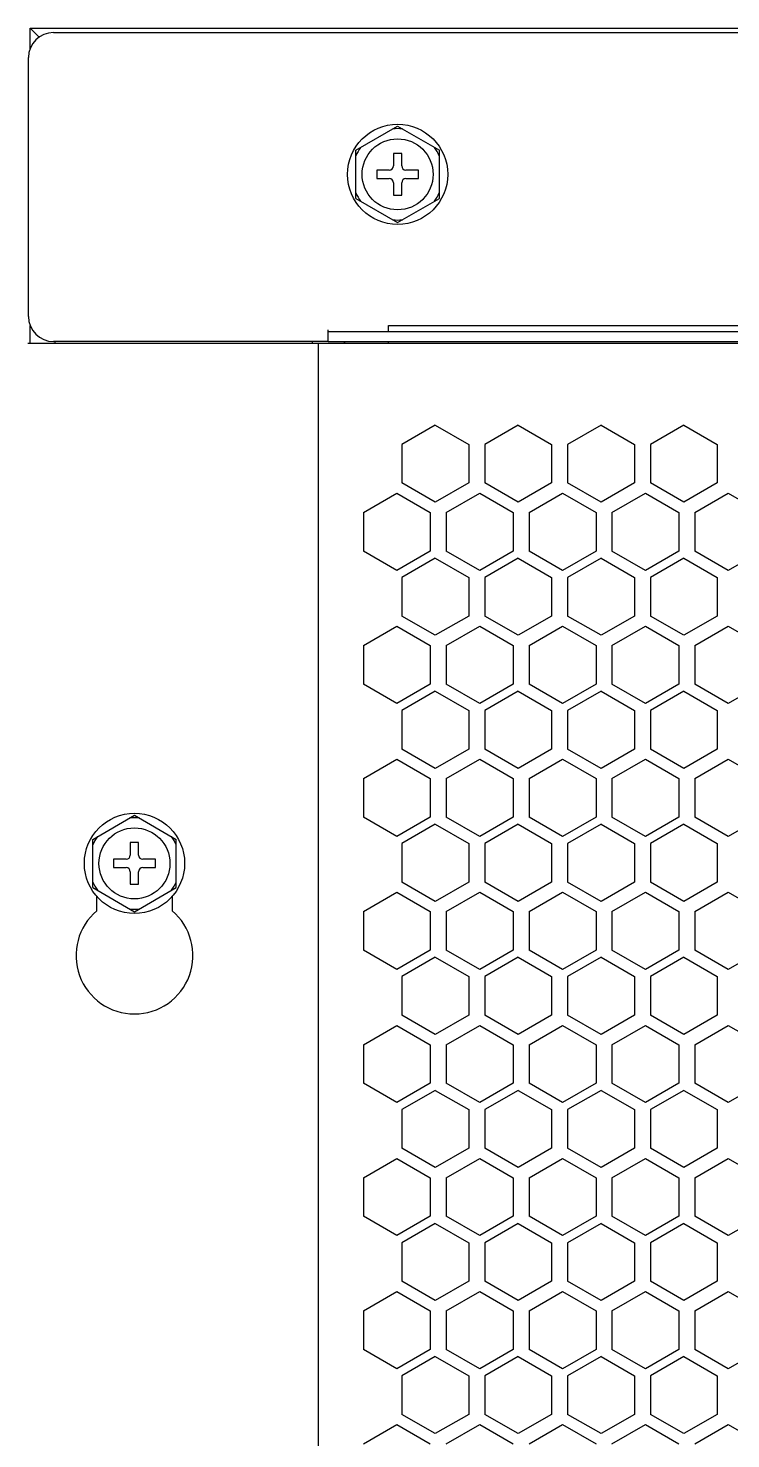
# Model space of a CAD drawing. Extents: x 61367 to 140945, y -1257 to 25588.
# Drawn here: x 91547.7 to 91631.8, y 15971.6 to 16140.4 of the extents above; entities that cross this region are included whole.
import ezdxf

# ---------------------------------------------------------------- set-up
doc = ezdxf.new("R2010")
doc.units = 0
doc.header["$MEASUREMENT"] = 0
doc.layers.get('0').update_dxf_attribs({"linetype": 'CONTINUOUS'})
for name, color, linetype in [('2401-00437-S-M6-16HWM_0', 7, 'CONTINUOUS'), ('4209-0510_0', 7, 'CONTINUOUS'), ('4215-0412-2-1_0', 7, 'CONTINUOUS'), ('YT-50-01_AF0_1_B_0', 7, 'CONTINUOUS'), ('YT-50-01_AF0_2_B_0', 7, 'CONTINUOUS')]:
    doc.layers.add(name, color=color, linetype=linetype)

# ---------------------------------------------------------------- blocks, each defined once
blk = doc.blocks.new('RYHTHYT')
at = {"layer": '2401-00437-S-M6-16HWM_0', "color": 7, "linetype": 'Continuous'}
for p, q in [((-33332.49, -67567.78), (-33327.49, -67564.89)), ((-33327.49, -67564.89), (-33322.49, -67567.78)), ((-33332.49, -67573.55), (-33332.49, -67567.78)), ((-33327.99, -67568.16), (-33327.99, -67569.66)), ((-33326.99, -67568.16), (-33327.99, -67568.16)), ((-33326.99, -67569.66), (-33326.99, -67568.16)), ((-33322.49, -67573.55), (-33322.49, -67567.78)), ((-33329.99, -67570.16), (-33329.99, -67571.16)), ((-33328.49, -67570.16), (-33329.99, -67570.16)), ((-33324.99, -67570.16), (-33326.49, -67570.16)), ((-33324.99, -67571.16), (-33324.99, -67570.16)), ((-33329.99, -67571.16), (-33328.49, -67571.16)), ((-33327.99, -67571.66), (-33327.99, -67573.16)), ((-33326.99, -67573.16), (-33326.99, -67571.66)), ((-33326.49, -67571.16), (-33324.99, -67571.16)), ((-33332.49, -67573.55), (-33327.49, -67576.44)), ((-33327.99, -67573.16), (-33326.99, -67573.16)), ((-33327.49, -67576.44), (-33322.49, -67573.55)), ((-33363.99, -67650.28), (-33358.99, -67647.39)), ((-33358.99, -67647.39), (-33353.99, -67650.28)), ((-33363.99, -67656.05), (-33363.99, -67650.28)), ((-33359.49, -67650.66), (-33359.49, -67652.16)), ((-33358.49, -67650.66), (-33359.49, -67650.66)), ((-33358.49, -67652.16), (-33358.49, -67650.66)), ((-33353.99, -67656.05), (-33353.99, -67650.28)), ((-33361.49, -67652.66), (-33361.49, -67653.66)), ((-33359.99, -67652.66), (-33361.49, -67652.66)), ((-33356.49, -67652.66), (-33357.99, -67652.66)), ((-33356.49, -67653.66), (-33356.49, -67652.66)), ((-33361.49, -67653.66), (-33359.99, -67653.66)), ((-33359.49, -67654.16), (-33359.49, -67655.66)), ((-33358.49, -67655.66), (-33358.49, -67654.16)), ((-33357.99, -67653.66), (-33356.49, -67653.66)), ((-33363.99, -67656.05), (-33358.99, -67658.94)), ((-33359.49, -67655.66), (-33358.49, -67655.66)), ((-33358.99, -67658.94), (-33353.99, -67656.05))]:
    blk.add_line(p, q, dxfattribs=at)
for centre, radius in [((-33327.49, -67570.66), 6), ((-33327.49, -67570.66), 4.25), ((-33358.99, -67653.16), 6), ((-33358.99, -67653.16), 4.25)]:
    blk.add_circle(centre, radius, dxfattribs=at)
for centre, radius, start, end in [((-33327.49, -67570.66), 5.47, 84.0076, 95.9924), ((-33327.49, -67570.66), 5.47, 144.0076, 155.9924), ((-33327.49, -67570.66), 5.47, 24.0076, 35.9924), ((-33328.49, -67569.66), 0.5, 270, 0), ((-33326.49, -67569.66), 0.5, 180, 270), ((-33328.49, -67571.66), 0.5, 0, 90), ((-33326.49, -67571.66), 0.5, 90, 180), ((-33327.49, -67570.66), 5.47, 204.0076, 215.9924), ((-33327.49, -67570.66), 5.47, 324.0076, 335.9924), ((-33327.49, -67570.66), 5.47, 264.0076, 275.9924), ((-33358.99, -67653.16), 5.47, 84.0076, 95.9924), ((-33358.99, -67653.16), 5.47, 144.0076, 155.9924), ((-33358.99, -67653.16), 5.47, 24.0076, 35.9924), ((-33359.99, -67652.16), 0.5, 270, 0), ((-33357.99, -67652.16), 0.5, 180, 270), ((-33359.99, -67654.16), 0.5, 0, 90), ((-33357.99, -67654.16), 0.5, 90, 180), ((-33358.99, -67653.16), 5.47, 204.0076, 215.9924), ((-33358.99, -67653.16), 5.47, 324.0076, 335.9924), ((-33358.99, -67653.16), 5.47, 264.0076, 275.9924)]:
    blk.add_arc(centre, radius, start, end, dxfattribs=at)
at = {"layer": '4209-0510_0', "color": 7, "linetype": 'Continuous'}
for p, q in [((-33328.58, -67589.48), (-33328.58, -67588.74)), ((-33328.58, -67588.74), (-32722.58, -67588.74)), ((-33328.58, -67590.88), (-33328.58, -67590.68))]:
    blk.add_line(p, q, dxfattribs=at)
at = {"layer": '4215-0412-2-1_0', "color": 7, "linetype": 'Continuous'}
for p, q in [((-33368.69, -67553.68), (-32682.63, -67553.68)), ((-33371.69, -67587.68), (-33371.69, -67556.68)), ((-33335.79, -67590.68), (-33368.69, -67590.68)), ((-33335.79, -67590.68), (-33335.79, -67589.28)), ((-33335.79, -67589.48), (-32715.53, -67589.48)), ((-33335.79, -67590.68), (-33205.79, -67590.68)), ((-33371.74, -67590.88), (-33205.21, -67590.88)), ((-33336.94, -67887.48), (-33336.94, -67590.88)), ((-33322.97, -67600.68), (-33326.98, -67602.99)), ((-33322.97, -67600.68), (-33318.97, -67602.99)), ((-33313.05, -67600.68), (-33317.06, -67602.99)), ((-33313.05, -67600.68), (-33309.05, -67602.99)), ((-33303.13, -67600.68), (-33307.14, -67602.99)), ((-33303.13, -67600.68), (-33299.13, -67602.99)), ((-33293.21, -67600.68), (-33297.22, -67602.99)), ((-33293.21, -67600.68), (-33289.21, -67602.99)), ((-33326.98, -67602.99), (-33326.98, -67607.61)), ((-33318.97, -67602.99), (-33318.97, -67607.61)), ((-33317.06, -67602.99), (-33317.06, -67607.61)), ((-33309.05, -67602.99), (-33309.05, -67607.61)), ((-33307.14, -67602.99), (-33307.14, -67607.61)), ((-33299.13, -67602.99), (-33299.13, -67607.61)), ((-33297.22, -67602.99), (-33297.22, -67607.61)), ((-33289.21, -67602.99), (-33289.21, -67607.61)), ((-33322.97, -67609.92), (-33326.98, -67607.61)), ((-33318.97, -67607.61), (-33322.97, -67609.92)), ((-33313.05, -67609.92), (-33317.06, -67607.61)), ((-33309.05, -67607.61), (-33313.05, -67609.92)), ((-33303.13, -67609.92), (-33307.14, -67607.61)), ((-33299.13, -67607.61), (-33303.13, -67609.92)), ((-33293.21, -67609.92), (-33297.22, -67607.61)), ((-33289.21, -67607.61), (-33293.21, -67609.92)), ((-33331.58, -67611.14), (-33327.57, -67608.83)), ((-33327.57, -67608.83), (-33323.57, -67611.14)), ((-33321.66, -67611.14), (-33317.65, -67608.83)), ((-33317.65, -67608.83), (-33313.65, -67611.14)), ((-33311.74, -67611.14), (-33307.73, -67608.83)), ((-33307.73, -67608.83), (-33303.73, -67611.14)), ((-33301.82, -67611.14), (-33297.81, -67608.83)), ((-33297.81, -67608.83), (-33293.81, -67611.14)), ((-33291.9, -67611.14), (-33287.89, -67608.83)), ((-33287.89, -67608.83), (-33283.89, -67611.14)), ((-33331.58, -67611.14), (-33331.58, -67615.76)), ((-33323.57, -67611.14), (-33323.57, -67615.76)), ((-33321.66, -67611.14), (-33321.66, -67615.76)), ((-33313.65, -67611.14), (-33313.65, -67615.76)), ((-33311.74, -67611.14), (-33311.74, -67615.76)), ((-33303.73, -67611.14), (-33303.73, -67615.76)), ((-33301.82, -67611.14), (-33301.82, -67615.76)), ((-33293.81, -67611.14), (-33293.81, -67615.76)), ((-33291.9, -67611.14), (-33291.9, -67615.76)), ((-33327.57, -67618.07), (-33331.58, -67615.76)), ((-33323.57, -67615.76), (-33327.57, -67618.07)), ((-33317.65, -67618.07), (-33321.66, -67615.76)), ((-33313.65, -67615.76), (-33317.65, -67618.07)), ((-33307.73, -67618.07), (-33311.74, -67615.76)), ((-33303.73, -67615.76), (-33307.73, -67618.07)), ((-33297.81, -67618.07), (-33301.82, -67615.76)), ((-33293.81, -67615.76), (-33297.81, -67618.07)), ((-33287.89, -67618.07), (-33291.9, -67615.76)), ((-33283.89, -67615.76), (-33287.89, -67618.07)), ((-33322.97, -67616.61), (-33326.98, -67618.92)), ((-33322.97, -67616.61), (-33318.97, -67618.92)), ((-33313.05, -67616.61), (-33317.06, -67618.92)), ((-33313.05, -67616.61), (-33309.05, -67618.92)), ((-33303.13, -67616.61), (-33307.14, -67618.92)), ((-33303.13, -67616.61), (-33299.13, -67618.92)), ((-33293.21, -67616.61), (-33297.22, -67618.92)), ((-33293.21, -67616.61), (-33289.21, -67618.92)), ((-33326.98, -67618.92), (-33326.98, -67623.54)), ((-33318.97, -67618.92), (-33318.97, -67623.54)), ((-33317.06, -67618.92), (-33317.06, -67623.54)), ((-33309.05, -67618.92), (-33309.05, -67623.54)), ((-33307.14, -67618.92), (-33307.14, -67623.54)), ((-33299.13, -67618.92), (-33299.13, -67623.54)), ((-33297.22, -67618.92), (-33297.22, -67623.54)), ((-33289.21, -67618.92), (-33289.21, -67623.54)), ((-33322.97, -67625.85), (-33326.98, -67623.54)), ((-33318.97, -67623.54), (-33322.97, -67625.85)), ((-33313.05, -67625.85), (-33317.06, -67623.54)), ((-33309.05, -67623.54), (-33313.05, -67625.85)), ((-33303.13, -67625.85), (-33307.14, -67623.54)), ((-33299.13, -67623.54), (-33303.13, -67625.85)), ((-33293.21, -67625.85), (-33297.22, -67623.54)), ((-33289.21, -67623.54), (-33293.21, -67625.85)), ((-33331.58, -67627.07), (-33327.57, -67624.76)), ((-33327.57, -67624.76), (-33323.57, -67627.07)), ((-33321.66, -67627.07), (-33317.65, -67624.76)), ((-33317.65, -67624.76), (-33313.65, -67627.07)), ((-33311.74, -67627.07), (-33307.73, -67624.76)), ((-33307.73, -67624.76), (-33303.73, -67627.07)), ((-33301.82, -67627.07), (-33297.81, -67624.76)), ((-33297.81, -67624.76), (-33293.81, -67627.07)), ((-33291.9, -67627.07), (-33287.89, -67624.76)), ((-33287.89, -67624.76), (-33283.89, -67627.07)), ((-33331.58, -67627.07), (-33331.58, -67631.69)), ((-33323.57, -67627.07), (-33323.57, -67631.69)), ((-33321.66, -67627.07), (-33321.66, -67631.69)), ((-33313.65, -67627.07), (-33313.65, -67631.69)), ((-33311.74, -67627.07), (-33311.74, -67631.69)), ((-33303.73, -67627.07), (-33303.73, -67631.69)), ((-33301.82, -67627.07), (-33301.82, -67631.69)), ((-33293.81, -67627.07), (-33293.81, -67631.69)), ((-33291.9, -67627.07), (-33291.9, -67631.69)), ((-33327.57, -67634), (-33331.58, -67631.69)), ((-33323.57, -67631.69), (-33327.57, -67634)), ((-33322.97, -67632.54), (-33326.98, -67634.85)), ((-33322.97, -67632.54), (-33318.97, -67634.85)), ((-33317.65, -67634), (-33321.66, -67631.69)), ((-33313.65, -67631.69), (-33317.65, -67634)), ((-33313.05, -67632.54), (-33317.06, -67634.85)), ((-33313.05, -67632.54), (-33309.05, -67634.85)), ((-33307.73, -67634), (-33311.74, -67631.69)), ((-33303.73, -67631.69), (-33307.73, -67634)), ((-33303.13, -67632.54), (-33307.14, -67634.85)), ((-33303.13, -67632.54), (-33299.13, -67634.85)), ((-33297.81, -67634), (-33301.82, -67631.69)), ((-33293.81, -67631.69), (-33297.81, -67634)), ((-33293.21, -67632.54), (-33297.22, -67634.85)), ((-33293.21, -67632.54), (-33289.21, -67634.85)), ((-33287.89, -67634), (-33291.9, -67631.69)), ((-33283.89, -67631.69), (-33287.89, -67634)), ((-33326.98, -67634.85), (-33326.98, -67639.47)), ((-33318.97, -67634.85), (-33318.97, -67639.47)), ((-33317.06, -67634.85), (-33317.06, -67639.47)), ((-33309.05, -67634.85), (-33309.05, -67639.47)), ((-33307.14, -67634.85), (-33307.14, -67639.47)), ((-33299.13, -67634.85), (-33299.13, -67639.47)), ((-33297.22, -67634.85), (-33297.22, -67639.47)), ((-33289.21, -67634.85), (-33289.21, -67639.47)), ((-33322.97, -67641.78), (-33326.98, -67639.47)), ((-33318.97, -67639.47), (-33322.97, -67641.78)), ((-33313.05, -67641.78), (-33317.06, -67639.47)), ((-33309.05, -67639.47), (-33313.05, -67641.78)), ((-33303.13, -67641.78), (-33307.14, -67639.47)), ((-33299.13, -67639.47), (-33303.13, -67641.78)), ((-33293.21, -67641.78), (-33297.22, -67639.47)), ((-33289.21, -67639.47), (-33293.21, -67641.78)), ((-33331.58, -67643), (-33327.57, -67640.69)), ((-33327.57, -67640.69), (-33323.57, -67643)), ((-33321.66, -67643), (-33317.65, -67640.69)), ((-33317.65, -67640.69), (-33313.65, -67643)), ((-33311.74, -67643), (-33307.73, -67640.69)), ((-33307.73, -67640.69), (-33303.73, -67643)), ((-33301.82, -67643), (-33297.81, -67640.69)), ((-33297.81, -67640.69), (-33293.81, -67643)), ((-33291.9, -67643), (-33287.89, -67640.69)), ((-33287.89, -67640.69), (-33283.89, -67643)), ((-33331.58, -67643), (-33331.58, -67647.62)), ((-33323.57, -67643), (-33323.57, -67647.62)), ((-33321.66, -67643), (-33321.66, -67647.62)), ((-33313.65, -67643), (-33313.65, -67647.62)), ((-33311.74, -67643), (-33311.74, -67647.62)), ((-33303.73, -67643), (-33303.73, -67647.62)), ((-33301.82, -67643), (-33301.82, -67647.62)), ((-33293.81, -67643), (-33293.81, -67647.62)), ((-33291.9, -67643), (-33291.9, -67647.62)), ((-33327.57, -67649.93), (-33331.58, -67647.62)), ((-33323.57, -67647.62), (-33327.57, -67649.93)), ((-33317.65, -67649.93), (-33321.66, -67647.62)), ((-33313.65, -67647.62), (-33317.65, -67649.93)), ((-33307.73, -67649.93), (-33311.74, -67647.62)), ((-33303.73, -67647.62), (-33307.73, -67649.93)), ((-33297.81, -67649.93), (-33301.82, -67647.62)), ((-33293.81, -67647.62), (-33297.81, -67649.93)), ((-33287.89, -67649.93), (-33291.9, -67647.62)), ((-33283.89, -67647.62), (-33287.89, -67649.93)), ((-33322.97, -67648.47), (-33326.98, -67650.78)), ((-33322.97, -67648.47), (-33318.97, -67650.78)), ((-33313.05, -67648.47), (-33317.06, -67650.78)), ((-33313.05, -67648.47), (-33309.05, -67650.78)), ((-33303.13, -67648.47), (-33307.14, -67650.78)), ((-33303.13, -67648.47), (-33299.13, -67650.78)), ((-33293.21, -67648.47), (-33297.22, -67650.78)), ((-33293.21, -67648.47), (-33289.21, -67650.78)), ((-33326.98, -67650.78), (-33326.98, -67655.4)), ((-33318.97, -67650.78), (-33318.97, -67655.4)), ((-33317.06, -67650.78), (-33317.06, -67655.4)), ((-33309.05, -67650.78), (-33309.05, -67655.4)), ((-33307.14, -67650.78), (-33307.14, -67655.4)), ((-33299.13, -67650.78), (-33299.13, -67655.4)), ((-33297.22, -67650.78), (-33297.22, -67655.4)), ((-33289.21, -67650.78), (-33289.21, -67655.4)), ((-33331.58, -67658.93), (-33327.57, -67656.62)), ((-33327.57, -67656.62), (-33323.57, -67658.93)), ((-33322.97, -67657.71), (-33326.98, -67655.4)), ((-33318.97, -67655.4), (-33322.97, -67657.71)), ((-33321.66, -67658.93), (-33317.65, -67656.62)), ((-33317.65, -67656.62), (-33313.65, -67658.93)), ((-33313.05, -67657.71), (-33317.06, -67655.4)), ((-33309.05, -67655.4), (-33313.05, -67657.71)), ((-33311.74, -67658.93), (-33307.73, -67656.62)), ((-33307.73, -67656.62), (-33303.73, -67658.93)), ((-33303.13, -67657.71), (-33307.14, -67655.4)), ((-33299.13, -67655.4), (-33303.13, -67657.71)), ((-33301.82, -67658.93), (-33297.81, -67656.62)), ((-33297.81, -67656.62), (-33293.81, -67658.93)), ((-33293.21, -67657.71), (-33297.22, -67655.4)), ((-33289.21, -67655.4), (-33293.21, -67657.71)), ((-33291.9, -67658.93), (-33287.89, -67656.62)), ((-33287.89, -67656.62), (-33283.89, -67658.93)), ((-33363.49, -67658.82), (-33363.49, -67657.11)), ((-33354.49, -67657.12), (-33354.49, -67658.82)), ((-33331.58, -67658.93), (-33331.58, -67663.55)), ((-33323.57, -67658.93), (-33323.57, -67663.55)), ((-33321.66, -67658.93), (-33321.66, -67663.55)), ((-33313.65, -67658.93), (-33313.65, -67663.55)), ((-33311.74, -67658.93), (-33311.74, -67663.55)), ((-33303.73, -67658.93), (-33303.73, -67663.55)), ((-33301.82, -67658.93), (-33301.82, -67663.55)), ((-33293.81, -67658.93), (-33293.81, -67663.55)), ((-33291.9, -67658.93), (-33291.9, -67663.55)), ((-33327.57, -67665.86), (-33331.58, -67663.55)), ((-33323.57, -67663.55), (-33327.57, -67665.86)), ((-33322.97, -67664.4), (-33326.98, -67666.71)), ((-33322.97, -67664.4), (-33318.97, -67666.71)), ((-33317.65, -67665.86), (-33321.66, -67663.55)), ((-33313.65, -67663.55), (-33317.65, -67665.86)), ((-33313.05, -67664.4), (-33317.06, -67666.71)), ((-33313.05, -67664.4), (-33309.05, -67666.71)), ((-33307.73, -67665.86), (-33311.74, -67663.55)), ((-33303.73, -67663.55), (-33307.73, -67665.86)), ((-33303.13, -67664.4), (-33307.14, -67666.71)), ((-33303.13, -67664.4), (-33299.13, -67666.71)), ((-33297.81, -67665.86), (-33301.82, -67663.55)), ((-33293.81, -67663.55), (-33297.81, -67665.86)), ((-33293.21, -67664.4), (-33297.22, -67666.71)), ((-33293.21, -67664.4), (-33289.21, -67666.71)), ((-33287.89, -67665.86), (-33291.9, -67663.55)), ((-33283.89, -67663.55), (-33287.89, -67665.86)), ((-33326.98, -67666.71), (-33326.98, -67671.33)), ((-33318.97, -67666.71), (-33318.97, -67671.33)), ((-33317.06, -67666.71), (-33317.06, -67671.33)), ((-33309.05, -67666.71), (-33309.05, -67671.33)), ((-33307.14, -67666.71), (-33307.14, -67671.33)), ((-33299.13, -67666.71), (-33299.13, -67671.33)), ((-33297.22, -67666.71), (-33297.22, -67671.33)), ((-33289.21, -67666.71), (-33289.21, -67671.33)), ((-33322.97, -67673.64), (-33326.98, -67671.33)), ((-33318.97, -67671.33), (-33322.97, -67673.64)), ((-33313.05, -67673.64), (-33317.06, -67671.33)), ((-33309.05, -67671.33), (-33313.05, -67673.64)), ((-33303.13, -67673.64), (-33307.14, -67671.33)), ((-33299.13, -67671.33), (-33303.13, -67673.64)), ((-33293.21, -67673.64), (-33297.22, -67671.33)), ((-33289.21, -67671.33), (-33293.21, -67673.64)), ((-33331.58, -67674.86), (-33327.57, -67672.55)), ((-33327.57, -67672.55), (-33323.57, -67674.86)), ((-33321.66, -67674.86), (-33317.65, -67672.55)), ((-33317.65, -67672.55), (-33313.65, -67674.86)), ((-33311.74, -67674.86), (-33307.73, -67672.55)), ((-33307.73, -67672.55), (-33303.73, -67674.86)), ((-33301.82, -67674.86), (-33297.81, -67672.55)), ((-33297.81, -67672.55), (-33293.81, -67674.86)), ((-33291.9, -67674.86), (-33287.89, -67672.55)), ((-33287.89, -67672.55), (-33283.89, -67674.86)), ((-33331.58, -67674.86), (-33331.58, -67679.48)), ((-33323.57, -67674.86), (-33323.57, -67679.48)), ((-33321.66, -67674.86), (-33321.66, -67679.48)), ((-33313.65, -67674.86), (-33313.65, -67679.48)), ((-33311.74, -67674.86), (-33311.74, -67679.48)), ((-33303.73, -67674.86), (-33303.73, -67679.48)), ((-33301.82, -67674.86), (-33301.82, -67679.48)), ((-33293.81, -67674.86), (-33293.81, -67679.48)), ((-33291.9, -67674.86), (-33291.9, -67679.48)), ((-33327.57, -67681.79), (-33331.58, -67679.48)), ((-33323.57, -67679.48), (-33327.57, -67681.79)), ((-33322.97, -67680.33), (-33326.98, -67682.64)), ((-33322.97, -67680.33), (-33318.97, -67682.64)), ((-33317.65, -67681.79), (-33321.66, -67679.48)), ((-33313.65, -67679.48), (-33317.65, -67681.79)), ((-33313.05, -67680.33), (-33317.06, -67682.64)), ((-33313.05, -67680.33), (-33309.05, -67682.64)), ((-33307.73, -67681.79), (-33311.74, -67679.48)), ((-33303.73, -67679.48), (-33307.73, -67681.79)), ((-33303.13, -67680.33), (-33307.14, -67682.64)), ((-33303.13, -67680.33), (-33299.13, -67682.64)), ((-33297.81, -67681.79), (-33301.82, -67679.48)), ((-33293.81, -67679.48), (-33297.81, -67681.79)), ((-33293.21, -67680.33), (-33297.22, -67682.64)), ((-33293.21, -67680.33), (-33289.21, -67682.64)), ((-33287.89, -67681.79), (-33291.9, -67679.48)), ((-33283.89, -67679.48), (-33287.89, -67681.79)), ((-33326.98, -67682.64), (-33326.98, -67687.26)), ((-33318.97, -67682.64), (-33318.97, -67687.26)), ((-33317.06, -67682.64), (-33317.06, -67687.26)), ((-33309.05, -67682.64), (-33309.05, -67687.26)), ((-33307.14, -67682.64), (-33307.14, -67687.26)), ((-33299.13, -67682.64), (-33299.13, -67687.26)), ((-33297.22, -67682.64), (-33297.22, -67687.26)), ((-33289.21, -67682.64), (-33289.21, -67687.26)), ((-33331.58, -67690.79), (-33327.57, -67688.48)), ((-33327.57, -67688.48), (-33323.57, -67690.79)), ((-33322.97, -67689.57), (-33326.98, -67687.26)), ((-33318.97, -67687.26), (-33322.97, -67689.57)), ((-33321.66, -67690.79), (-33317.65, -67688.48)), ((-33317.65, -67688.48), (-33313.65, -67690.79)), ((-33313.05, -67689.57), (-33317.06, -67687.26)), ((-33309.05, -67687.26), (-33313.05, -67689.57)), ((-33311.74, -67690.79), (-33307.73, -67688.48)), ((-33307.73, -67688.48), (-33303.73, -67690.79)), ((-33303.13, -67689.57), (-33307.14, -67687.26)), ((-33299.13, -67687.26), (-33303.13, -67689.57)), ((-33301.82, -67690.79), (-33297.81, -67688.48)), ((-33297.81, -67688.48), (-33293.81, -67690.79)), ((-33293.21, -67689.57), (-33297.22, -67687.26)), ((-33289.21, -67687.26), (-33293.21, -67689.57)), ((-33291.9, -67690.79), (-33287.89, -67688.48)), ((-33287.89, -67688.48), (-33283.89, -67690.79)), ((-33331.58, -67690.79), (-33331.58, -67695.41)), ((-33323.57, -67690.79), (-33323.57, -67695.41)), ((-33321.66, -67690.79), (-33321.66, -67695.41)), ((-33313.65, -67690.79), (-33313.65, -67695.41)), ((-33311.74, -67690.79), (-33311.74, -67695.41)), ((-33303.73, -67690.79), (-33303.73, -67695.41)), ((-33301.82, -67690.79), (-33301.82, -67695.41)), ((-33293.81, -67690.79), (-33293.81, -67695.41)), ((-33291.9, -67690.79), (-33291.9, -67695.41)), ((-33327.57, -67697.72), (-33331.58, -67695.41)), ((-33323.57, -67695.41), (-33327.57, -67697.72)), ((-33317.65, -67697.72), (-33321.66, -67695.41)), ((-33313.65, -67695.41), (-33317.65, -67697.72)), ((-33307.73, -67697.72), (-33311.74, -67695.41)), ((-33303.73, -67695.41), (-33307.73, -67697.72)), ((-33297.81, -67697.72), (-33301.82, -67695.41)), ((-33293.81, -67695.41), (-33297.81, -67697.72)), ((-33287.89, -67697.72), (-33291.9, -67695.41)), ((-33283.89, -67695.41), (-33287.89, -67697.72)), ((-33322.97, -67696.26), (-33326.98, -67698.57)), ((-33322.97, -67696.26), (-33318.97, -67698.57)), ((-33313.05, -67696.26), (-33317.06, -67698.57)), ((-33313.05, -67696.26), (-33309.05, -67698.57)), ((-33303.13, -67696.26), (-33307.14, -67698.57)), ((-33303.13, -67696.26), (-33299.13, -67698.57)), ((-33293.21, -67696.26), (-33297.22, -67698.57)), ((-33293.21, -67696.26), (-33289.21, -67698.57)), ((-33326.98, -67698.57), (-33326.98, -67703.19)), ((-33318.97, -67698.57), (-33318.97, -67703.19)), ((-33317.06, -67698.57), (-33317.06, -67703.19)), ((-33309.05, -67698.57), (-33309.05, -67703.19)), ((-33307.14, -67698.57), (-33307.14, -67703.19)), ((-33299.13, -67698.57), (-33299.13, -67703.19)), ((-33297.22, -67698.57), (-33297.22, -67703.19)), ((-33289.21, -67698.57), (-33289.21, -67703.19)), ((-33322.97, -67705.5), (-33326.98, -67703.19)), ((-33318.97, -67703.19), (-33322.97, -67705.5)), ((-33313.05, -67705.5), (-33317.06, -67703.19)), ((-33309.05, -67703.19), (-33313.05, -67705.5)), ((-33303.13, -67705.5), (-33307.14, -67703.19)), ((-33299.13, -67703.19), (-33303.13, -67705.5)), ((-33293.21, -67705.5), (-33297.22, -67703.19)), ((-33289.21, -67703.19), (-33293.21, -67705.5)), ((-33331.58, -67706.72), (-33327.57, -67704.41)), ((-33327.57, -67704.41), (-33323.57, -67706.72)), ((-33321.66, -67706.72), (-33317.65, -67704.41)), ((-33317.65, -67704.41), (-33313.65, -67706.72)), ((-33311.74, -67706.72), (-33307.73, -67704.41)), ((-33307.73, -67704.41), (-33303.73, -67706.72)), ((-33301.82, -67706.72), (-33297.81, -67704.41)), ((-33297.81, -67704.41), (-33293.81, -67706.72)), ((-33291.9, -67706.72), (-33287.89, -67704.41)), ((-33287.89, -67704.41), (-33283.89, -67706.72)), ((-33331.58, -67706.72), (-33331.58, -67711.34)), ((-33323.57, -67706.72), (-33323.57, -67711.34)), ((-33321.66, -67706.72), (-33321.66, -67711.34)), ((-33313.65, -67706.72), (-33313.65, -67711.34)), ((-33311.74, -67706.72), (-33311.74, -67711.34)), ((-33303.73, -67706.72), (-33303.73, -67711.34)), ((-33301.82, -67706.72), (-33301.82, -67711.34)), ((-33293.81, -67706.72), (-33293.81, -67711.34)), ((-33291.9, -67706.72), (-33291.9, -67711.34)), ((-33327.57, -67713.65), (-33331.58, -67711.34)), ((-33323.57, -67711.34), (-33327.57, -67713.65)), ((-33322.97, -67712.19), (-33326.98, -67714.5)), ((-33322.97, -67712.19), (-33318.97, -67714.5)), ((-33317.65, -67713.65), (-33321.66, -67711.34)), ((-33313.65, -67711.34), (-33317.65, -67713.65)), ((-33313.05, -67712.19), (-33317.06, -67714.5)), ((-33313.05, -67712.19), (-33309.05, -67714.5)), ((-33307.73, -67713.65), (-33311.74, -67711.34)), ((-33303.73, -67711.34), (-33307.73, -67713.65)), ((-33303.13, -67712.19), (-33307.14, -67714.5)), ((-33303.13, -67712.19), (-33299.13, -67714.5)), ((-33297.81, -67713.65), (-33301.82, -67711.34)), ((-33293.81, -67711.34), (-33297.81, -67713.65)), ((-33293.21, -67712.19), (-33297.22, -67714.5)), ((-33293.21, -67712.19), (-33289.21, -67714.5)), ((-33287.89, -67713.65), (-33291.9, -67711.34)), ((-33283.89, -67711.34), (-33287.89, -67713.65)), ((-33326.98, -67714.5), (-33326.98, -67719.12)), ((-33318.97, -67714.5), (-33318.97, -67719.12)), ((-33317.06, -67714.5), (-33317.06, -67719.12)), ((-33309.05, -67714.5), (-33309.05, -67719.12)), ((-33307.14, -67714.5), (-33307.14, -67719.12)), ((-33299.13, -67714.5), (-33299.13, -67719.12)), ((-33297.22, -67714.5), (-33297.22, -67719.12)), ((-33289.21, -67714.5), (-33289.21, -67719.12)), ((-33322.97, -67721.43), (-33326.98, -67719.12)), ((-33318.97, -67719.12), (-33322.97, -67721.43)), ((-33313.05, -67721.43), (-33317.06, -67719.12)), ((-33309.05, -67719.12), (-33313.05, -67721.43)), ((-33303.13, -67721.43), (-33307.14, -67719.12)), ((-33299.13, -67719.12), (-33303.13, -67721.43)), ((-33293.21, -67721.43), (-33297.22, -67719.12)), ((-33289.21, -67719.12), (-33293.21, -67721.43)), ((-33331.58, -67722.65), (-33327.57, -67720.34)), ((-33327.57, -67720.34), (-33323.57, -67722.65)), ((-33321.66, -67722.65), (-33317.65, -67720.34)), ((-33317.65, -67720.34), (-33313.65, -67722.65)), ((-33311.74, -67722.65), (-33307.73, -67720.34)), ((-33307.73, -67720.34), (-33303.73, -67722.65)), ((-33301.82, -67722.65), (-33297.81, -67720.34)), ((-33297.81, -67720.34), (-33293.81, -67722.65)), ((-33291.9, -67722.65), (-33287.89, -67720.34)), ((-33287.89, -67720.34), (-33283.89, -67722.65))]:
    blk.add_line(p, q, dxfattribs=at)
for centre, radius, start, end in [((-33368.69, -67556.68), 3, 90, 180), ((-33368.69, -67587.68), 3, 180, 270), ((-33358.99, -67664.18), 7, 130.0052, 49.9948)]:
    blk.add_arc(centre, radius, start, end, dxfattribs=at)
at = {"layer": 'YT-50-01_AF0_1_B_0', "color": 7, "linetype": 'Continuous'}
for p, q in [((-33370.42, -67554.23), (-33371.49, -67553.16)), ((-33371.49, -67553.16), (-32683.49, -67553.16)), ((-33333.97, -67590.68), (-33333.77, -67590.88))]:
    blk.add_line(p, q, dxfattribs=at)
at = {"layer": 'YT-50-01_AF0_2_B_0', "color": 7, "linetype": 'Continuous'}
for p, q in [((-33371.49, -67555.62), (-33371.49, -67553.16)), ((-33370.42, -67554.23), (-33371.49, -67553.16)), ((-33371.49, -67590.88), (-33371.49, -67588.75)), ((-33368.49, -67590.88), (-33368.49, -67590.68)), ((-33337.69, -67590.88), (-33337.69, -67590.68)), ((-33333.97, -67590.68), (-33333.77, -67590.88))]:
    blk.add_line(p, q, dxfattribs=at)

msp = doc.modelspace()

# ---------------------------------------------------------------- block references
at = {"lineweight": -3}
msp.add_blockref('RYHTHYT', (124919.399, 83693.606), dxfattribs=at)

doc.saveas('drawing.dxf')
